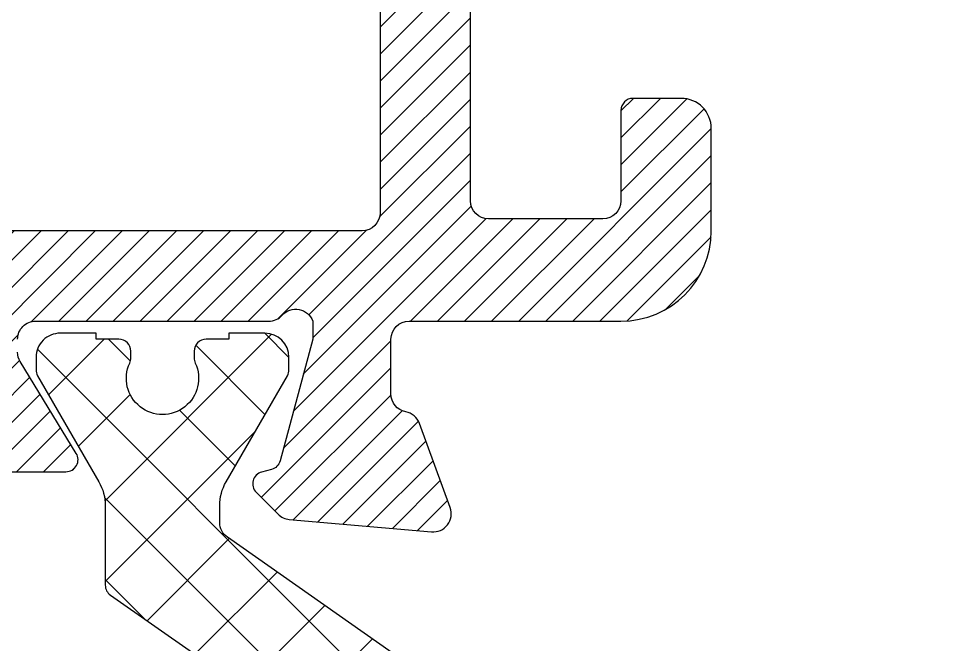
# Model space of a CAD drawing. Header units: millimetres. Extents: x -74274 to -74040, y 4013 to 4218.
# Drawn here: x -74203.13 to -74187.88, y 4058.33 to 4068.73 of the extents above; entities that cross this region are included whole.
import ezdxf

# ---------------------------------------------------------------- set-up
doc = ezdxf.new("R2010")
doc.units = ezdxf.units.MM
for name, color, linetype in [('ART_BARIYER', 143, 'Continuous'), ('ART_CAM', 150, 'Continuous'), ('ART_PROFIL', 42, 'Continuous'), ('ART_TARAMA', 251, 'Continuous')]:
    doc.layers.add(name, color=color, linetype=linetype)
doc.layers.add('KOMPOZIT', color=117, linetype='Continuous', true_color=0x567b60)
pattern_1 = [(44.99999999999999, (-1993.67552192384, -802.0661255460986), (-0.6735192090801863, 0.6735192090801867), []), (134.9999999999999, (-1993.67552192384, -802.0661255460986), (-0.6735192090801867, -0.6735192090801863), [])]

# ---------------------------------------------------------------- blocks, each defined once
blk = doc.blocks.new('kanatlı sag dikme')
at = {"layer": 'ART_CAM'}
h = blk.add_hatch(dxfattribs=at)
h.set_pattern_fill('ANGLE', color=250)
h.set_pattern_definition([(0, (-1237.286580702086, -3815.802264887575), (0, 6.985), [5.08, -1.905]), (90, (-1237.286580702086, -3815.802264887575), (-6.985, 4e-16), [5.08, -1.905])])
edge = h.paths.add_edge_path(flags=16)
edge.add_line((-23.12868811111548, -178.3999473945991), (-25.64138610349619, -178.3999473945991))
edge.add_arc((-25.64138610349609, -178.0999473947853), 0.2999999998138207, 180.0000000000163, 269.999999999981, ccw=False)
edge.add_line((-25.94138610330992, -178.0999473947854), (-25.94138610330992, -161.799947394506))
edge.add_line((-25.94138610330992, -161.799947394506), (-11.74138610312366, -161.799947394506))
edge.add_line((-11.74138610312366, -161.799947394506), (-11.74138610312366, -171.8999473945991))
edge.add_line((-11.74138610312366, -171.8999473945991), (-18.74642861043685, -171.8999473945991))
edge.add_arc((-18.74642861061833, -176.699947394013), 4.799999999413898, 89.99999999783371, 104.999999997828)
edge.add_line((-19.98876002678298, -172.0635034283445), (-21.06607942949631, -172.3521702922703))
edge.add_arc((-20.34138610334735, -175.0567626060708), 2.80000000014883, 104.9999999962584, 179.9999999962551)
edge.add_line((-23.14138610349619, -175.0567626058878), (-23.14138610349619, -175.8999473945991))
edge.add_line((-23.14138610349619, -175.8999473945991), (-23.14138610349619, -176.7431321833105))
edge.add_arc((-20.34138610343683, -176.7431321825519), 2.800000000059359, 180.0000000155241, 205.9560976986099)
edge.add_arc((-23.12868811100466, -178.0999473945243), 0.3000000000747769, -90.0000000211644, 25.95609766192331, ccw=False)
edge = h.paths.add_edge_path(flags=16)
edge.add_arc((-41.34138610321679, -131.7553273760536), 0.3000000002793968, 180, 270, ccw=False)
edge.add_line((-41.64138610349619, -131.7553273760536), (-41.64138610349619, -109.2553273765193))
edge.add_arc((-41.34138610321667, -109.2553273765194), 0.3000000002795105, 90.00000000002171, 179.9999999999783, ccw=False)
edge.add_line((-41.34138610321679, -108.9553273762399), (-40.94138610330992, -108.9553273762399))
edge.add_arc((-40.94138610330992, -108.6553273764261), 0.2999999998137355, 270, 360)
edge.add_line((-40.64138610349618, -108.6553273764261), (-40.64138610349618, -106.555327376333))
edge.add_arc((-40.34138610344961, -106.5553273765658), 0.3000000000465661, 89.99999995553259, 179.9999999555327, ccw=False)
edge.add_line((-40.34138610321678, -106.2553273765193), (-35.44138610330993, -106.2553273765193))
edge.add_arc((-35.44138610331005, -106.5553273763331), 0.2999999998138492, 2.1714186004828662e-11, 89.9999999999784, ccw=False)
edge.add_line((-35.14138610349619, -106.555327376333), (-35.14138610349619, -107.4553273762399))
edge.add_arc((-34.84138610321668, -107.4553273762397), 0.3000000002795105, 180.0000000000217, 269.9999999999783)
edge.add_line((-34.84138610321679, -107.7553273765193), (-34.44138610330993, -107.7553273765193))
edge.add_arc((-34.44138610354276, -107.4553273764727), 0.3000000000465661, 270.0000000444674, 360.0000000444674)
edge.add_line((-34.14138610349619, -107.4553273762399), (-34.14138610349619, -106.2553273765193))
edge.add_line((-34.14138610349619, -106.2553273765193), (-27.44138610330992, -106.2553273765193))
edge.add_line((-27.44138610330992, -106.2553273765193), (-27.44138610330992, -167.7999473949717))
edge.add_line((-27.44138610330992, -167.7999473949717), (-34.14138610349619, -167.7999473949717))
edge.add_line((-34.14138610349619, -167.7999473949717), (-34.14138610349619, -132.3553273761467))
edge.add_arc((-34.44138610331004, -132.3553273761469), 0.2999999998138492, 2.17126e-11, 89.99999999997831)
edge.add_line((-34.44138610330993, -132.055327376333), (-41.34138610321679, -132.055327376333))
edge = h.paths.add_edge_path()
edge.add_line((-17.24138610312366, -179.8999473945992), (-11.74138610312366, -179.8999473945992))
edge.add_arc((-11.74138610312366, -180.3999473945991), 0.5, 0, 90, ccw=False)
edge.add_line((-11.24138610312366, -180.3999473945991), (-11.24138610312366, -182.4059462444679))
edge.add_line((-11.24138610312366, -182.4059462444679), (-13.24138610312366, -182.4059462444679))
edge.add_line((-13.24138610312366, -182.4059462444679), (-13.24138610312366, -188.4999473946923))
edge.add_arc((-12.94138610307708, -188.4999473949251), 0.3000000000465732, 179.9999999555326, 269.9999999555313)
edge.add_line((-12.94138610330992, -188.7999473949717), (-11.94138610330992, -188.7999473949717))
edge.add_arc((-11.94138610330993, -188.4999473946923), 0.3000000002793968, 270.0000000000021, 360)
edge.add_line((-11.64138610303052, -188.4999473946923), (-11.64138610303052, -184.2059462442817))
edge.add_arc((-11.34138610321679, -184.2059462442817), 0.2999999998137355, 90, 180, ccw=False)
edge.add_line((-11.34138610321679, -183.9059462444678), (-10.24138610312366, -183.9059462444678))
edge.add_arc((-10.24138610312366, -183.4059462444679), 0.5, 270, 360)
edge.add_line((-9.74138610312366, -183.4059462444679), (-9.74138610312366, -178.6999473948785))
edge.add_arc((-10.04138610340306, -178.6999473948785), 0.3000000002794039, 0, 89.99999999999864)
edge.add_line((-10.04138610340305, -178.3999473945991), (-18.74642861043685, -178.3999473945991))
edge.add_arc((-18.74642861026495, -175.0999473938381), 3.300000000761031, 254.999999997023, 269.9999999970154, ccw=False)
edge.add_line((-19.60053145946585, -178.2875026212828), (-20.67785086171352, -177.9988357578227))
edge.add_arc((-20.34138610306908, -176.7431321832077), 1.300000000427119, 180.0000000045321, 255.00000000453468, ccw=False)
edge.add_line((-21.64138610349619, -176.7431321833105), (-21.64138610349619, -175.8999473945991))
edge.add_line((-21.64138610349619, -175.8999473945991), (-21.64138610349619, -175.0567626058878))
edge.add_arc((-20.34138610337251, -175.0567626062234), 1.300000000123676, 104.99999998520369, 179.9999999852062, ccw=False)
edge.add_line((-20.67785086171352, -173.8010590318413), (-19.60053145946585, -173.5123921679155))
edge.add_arc((-18.74642861026495, -176.6999473953602), 3.300000000761031, 90.00000000298462, 105.000000002977, ccw=False)
edge.add_line((-18.74642861043685, -173.399947394599), (-10.54138610340305, -173.399947394599))
edge.add_arc((-10.5413861031702, -173.0999473945526), 0.3000000000465377, 269.9999999555279, 359.9999999555381)
edge.add_line((-10.24138610312366, -173.0999473947854), (-10.24138610312366, -160.2999473949717))
edge.add_arc((-10.54138610340311, -160.2999473949717), 0.3000000002794536, 1.08563e-11, 89.99999999998914)
edge.add_line((-10.54138610340305, -159.9999473946923), (-25.94138610330992, -159.9999473946923))
edge.add_line((-25.94138610330992, -159.9999473946923), (-25.94138610330992, -104.9553273762399))
edge.add_arc((-26.2413861031236, -104.9553273762398), 0.2999999998136786, 359.9999999999891, 450.0000000000109)
edge.add_line((-26.24138610312366, -104.6553273764261), (-61.14138610349619, -104.6553273764261))
edge.add_arc((-61.14138610349619, -107.6553273764261), 3, 90, 180)
edge.add_line((-64.14138610349619, -107.6553273764261), (-64.14138610349619, -110.1553273764261))
edge.add_arc((-63.84138610343507, -110.1553273761787), 0.300000000061118, 180.0000000472465, 270.0000000416882)
edge.add_line((-63.84138610321679, -110.4553273762399), (-62.64138610349618, -110.4553273762399))
edge.add_arc((-62.64138610349618, -109.4553273762399), 1, 270, 360)
edge.add_arc((-61.94138610330947, -109.4553273762394), 0.2999999998132807, 359.9999999999131, 450.0000000000867)
edge.add_line((-61.94138610330991, -109.1553273764261), (-62.64138610349618, -109.1553273764261))
edge.add_line((-62.64138610349618, -109.1553273764261), (-62.64138610349618, -107.9553273762399))
edge.add_arc((-61.14138610349619, -107.9553273762399), 1.5, 90, 180, ccw=False)
edge.add_line((-61.14138610349619, -106.4553273762399), (-57.94138610330993, -106.4553273762399))
edge.add_line((-57.94138610330993, -106.4553273762399), (-57.94138610330993, -109.1553273764261))
edge.add_line((-57.94138610330993, -109.1553273764261), (-58.64138610349619, -109.1553273764261))
edge.add_arc((-58.64138610348185, -109.4553273762542), 0.29999999982806, 90.00000000273577, 179.9999999972642)
edge.add_arc((-57.94138610331014, -109.4553273762401), 0.9999999999997726, 179.999999999987, 270.000000000013)
edge.add_line((-57.94138610330993, -110.4553273762399), (-56.74138610312365, -110.4553273762399))
edge.add_arc((-56.74138610312372, -110.1553273764261), 0.2999999998137923, 270.0000000000108, 359.9999999999891)
edge.add_line((-56.44138610330991, -110.1553273764261), (-56.44138610330991, -108.4553273762399))
edge.add_line((-56.44138610330991, -108.4553273762399), (-55.74138610312365, -108.4553273762399))
edge.add_arc((-55.7413861031237, -108.1553273764261), 0.2999999998137923, 270.0000000000108, 359.9999999999891)
edge.add_line((-55.44138610330993, -108.1553273764261), (-55.44138610330993, -107.7553273765193))
edge.add_arc((-55.74138610335654, -107.7553273762865), 0.300000000046623, 359.9999999555435, 449.9999999555218)
edge.add_line((-55.74138610312365, -107.4553273762399), (-56.44138610330991, -107.4553273762399))
edge.add_line((-56.44138610330991, -107.4553273762399), (-56.44138610330991, -106.2553273765193))
edge.add_line((-56.44138610330991, -106.2553273765193), (-42.14138610349619, -106.2553273765193))
edge.add_line((-42.14138610349619, -106.2553273765193), (-42.14138610349619, -107.4553273762399))
edge.add_line((-42.14138610349619, -107.4553273762399), (-42.84138610321678, -107.4553273762399))
edge.add_arc((-42.84138610321672, -107.7553273765193), 0.3000000002794536, 90.00000000001087, 179.9999999999891)
edge.add_line((-43.14138610349618, -107.7553273765193), (-43.14138610349618, -127.7553273765193))
edge.add_line((-43.14138610349618, -127.7553273765193), (-42.84138610321678, -128.055327376333))
edge.add_line((-42.84138610321678, -128.055327376333), (-43.14138610349618, -128.3553273761467))
edge.add_line((-43.14138610349618, -128.3553273761467), (-43.14138610349618, -138.9553273762399))
edge.add_arc((-42.64138610349617, -138.9553273762399), 0.5, 180, 270)
edge.add_line((-42.64138610349617, -139.4553273762399), (-42.29138610340306, -139.4553273762399))
edge.add_arc((-42.29138610340306, -138.4553273762399), 1, 270, 360)
edge.add_line((-41.29138610340304, -138.4553273762399), (-41.29138610340304, -137.9553273762399))
edge.add_line((-41.29138610340304, -137.9553273762399), (-42.14138610349619, -137.9553273762399))
edge.add_line((-42.14138610349619, -137.9553273762399), (-42.14138610349619, -133.8553273761467))
edge.add_arc((-41.84138610344985, -133.8553273763793), 0.3000000000463387, 89.99999995548922, 179.9999999555761, ccw=False)
edge.add_line((-41.84138610321679, -133.555327376333), (-35.94138610330992, -133.555327376333))
edge.add_arc((-35.94138610330976, -133.8553273761466), 0.2999999998135649, -3.26281224261038e-11, 90.00000000003263, ccw=False)
edge.add_line((-35.64138610349619, -133.8553273761467), (-35.64138610349619, -137.9553273762399))
edge.add_line((-35.64138610349619, -137.9553273762399), (-38.29138610340307, -137.9553273762399))
edge.add_line((-38.29138610340307, -137.9553273762399), (-38.29138610340307, -138.4553273762399))
edge.add_arc((-37.29138610340283, -138.4553273762396), 1.000000000000227, 180.000000000013, 269.999999999987)
edge.add_line((-37.29138610340307, -139.4553273762399), (-36.24138610312365, -139.4553273762399))
edge.add_arc((-36.24138610335632, -139.7553273762863), 0.3000000000463956, -4.4499927298602415e-08, 89.99999995556522, ccw=False)
edge.add_line((-35.94138610330992, -139.7553273765193), (-35.94138610330992, -173.5999473947854))
edge.add_arc((-35.44138610330987, -173.5999473947853), 0.500000000000057, 180.0000000000065, 269.9999999999935)
edge.add_line((-35.44138610330993, -174.0999473947854), (-33.94138610330993, -174.0999473947854))
edge.add_arc((-33.94138610331014, -173.0999473947852), 1.000000000000227, 270.000000000013, 359.999999999987)
edge.add_line((-32.94138610330993, -173.0999473947854), (-32.94138610330993, -172.5999473947854))
edge.add_line((-32.94138610330993, -172.5999473947854), (-34.44138610330993, -172.5999473947854))
edge.add_line((-34.44138610330993, -172.5999473947854), (-34.44138610330993, -170.0999473947854))
edge.add_arc((-33.94138610330993, -170.0999473947854), 0.5, 90, 180, ccw=False)
edge.add_line((-33.94138610330993, -169.5999473947854), (-27.94138610330993, -169.5999473947854))
edge.add_arc((-27.94138610330993, -170.0999473947854), 0.5, 0, 90, ccw=False)
edge.add_line((-27.44138610330992, -170.0999473947854), (-27.44138610330992, -172.5999473947854))
edge.add_line((-27.44138610330992, -172.5999473947854), (-29.94138610330992, -172.5999473947854))
edge.add_line((-29.94138610330992, -172.5999473947854), (-29.94138610330992, -173.0999473947854))
edge.add_arc((-28.94138610330969, -173.0999473947852), 1.000000000000227, 180.000000000013, 269.999999999987)
edge.add_line((-28.94138610330993, -174.0999473947854), (-28.24138610312366, -174.0999473947854))
edge.add_arc((-28.24138610312366, -174.5999473947854), 0.5, 0, 90, ccw=False)
edge.add_line((-27.74138610312366, -174.5999473947854), (-27.74138610312366, -179.5999473947854))
edge.add_arc((-27.44138610330992, -179.5999473947854), 0.2999999998137355, 180, 270)
edge.add_line((-27.44138610330992, -179.8999473945992), (-19.54138610340305, -179.8999473945992))
edge.add_arc((-19.54138610340305, -180.1999473948785), 0.3000000002793968, 0, 90, ccw=False)
edge.add_line((-19.24138610312366, -180.1999473948785), (-19.24138610312366, -182.9059462444679))
edge.add_arc((-18.24138610312366, -182.9059462444679), 1, 180, 270)
edge.add_line((-18.24138610312366, -183.9059462444678), (-17.24138610312366, -183.9059462444678))
edge.add_arc((-17.24138610312389, -182.9059462444677), 1.000000000000227, 270.000000000013, 359.999999999987)
edge.add_line((-16.24138610312366, -182.9059462444679), (-16.24138610312366, -182.4059462444679))
edge.add_line((-16.24138610312366, -182.4059462444679), (-17.24138610312366, -182.4059462444679))
edge.add_arc((-17.24138610312366, -181.9059462444679), 0.5, 180, 270, ccw=False)
edge.add_line((-17.74138610312366, -181.9059462444679), (-17.74138610312366, -180.3999473945991))
edge.add_arc((-17.24138610312366, -180.3999473945991), 0.5, 90, 180, ccw=False)
edge.add_line((-17.24138610312366, -179.8999473945992), (-12.24138610312366, -179.8999473945992))
at = {"layer": 'ART_TARAMA'}
h = blk.add_hatch(dxfattribs=at)
h.set_pattern_fill('ANSI31', color=256, scale=0.1, style=0)
h.set_pattern_definition([(45, (-1237.286580702086, -3815.802264887575), (-0.2245064030267288, 0.2245064030267288), [])])
h.paths.add_polyline_path([(-35.94138610330992, -139.7553273762864, 0.4142135623730951), (-36.24138610335649, -139.4553273762399), (-37.29138610340307, -139.4553273762399, -0.4142135623730951), (-38.29138610340307, -138.4553273762399), (-38.29138610340307, -137.9553273762399), (-35.64138610349619, -137.9553273762399), (-35.64138610349619, -133.8553273761467, 0.4142135623730949), (-35.94138610330992, -133.555327376333), (-41.84138610344962, -133.555327376333, 0.4142135623730951), (-42.14138610349619, -133.8553273763796), (-42.14138610349619, -137.9553273762399), (-41.29138610340304, -137.9553273762399), (-41.29138610340304, -138.4553273762399, -0.4142135623730951), (-42.29138610340306, -139.4553273762399), (-42.64138610349617, -139.4553273762399, -0.4142135623730951), (-43.14138610349618, -138.9553273762399), (-43.14138610349618, -128.3553273761467), (-42.84138610321678, -128.055327376333), (-43.14138610349618, -127.7553273765193), (-43.14138610349618, -107.7553273765193, -0.4142135623730952), (-42.84138610321678, -107.4553273762399), (-42.14138610349619, -107.4553273762399), (-42.14138610349619, -106.2553273765193), (-56.44138610330991, -106.2553273765193), (-56.44138610330991, -107.4553273762399), (-55.7413861033565, -107.4553273762399, -0.4142135623730951), (-55.44138610330993, -107.7553273762864), (-55.44138610330993, -108.1553273764261, -0.4142135623730951), (-55.74138610312365, -108.4553273762399), (-56.44138610330991, -108.4553273762399), (-56.44138610330991, -110.1553273764261, -0.4142135623730951), (-56.74138610312365, -110.4553273762399), (-57.94138610330993, -110.4553273762399, -0.4142135623671973), (-58.94138610330991, -109.4553273762603, -0.4142135623789917), (-58.64138610348163, -109.1553273764261), (-57.94138610330993, -109.1553273764261), (-57.94138610330993, -106.4553273762399), (-61.14138610349619, -106.4553273762399, 0.4142135623730966), (-62.64138610349618, -107.9553273762399), (-62.64138610349618, -109.1553273764261), (-61.94138610330991, -109.1553273764261, -0.4142135623729078), (-61.64138610349619, -109.4553273762394, -0.4142135623732845), (-62.64138610349618, -110.4553273762399), (-63.84138610343507, -110.4553273762399, -0.4142135623730951), (-64.14138610349619, -110.1553273761787), (-64.14138610349619, -107.6553273764261, -0.4142135623730951), (-61.14138610349619, -104.6553273764261), (-26.24138610312366, -104.6553273764261, -0.4142135623730952), (-25.94138610330992, -104.9553273762399), (-25.94138610330992, -159.9999473946923), (-25.41380005500105, -159.9999473946923, 0.4091691634031436), (-24.92200832688832, -160.5000121006565, 0.0956604446525135), (-23.60399380848685, -159.9999473946923), (-21.56266118238272, -159.9999473946923), (-20.7313313257182, -160.4799159113281, 0.8390996312606513), (-20.54142465926998, -160.2535939593176), (-20.75425939813431, -159.9999473946923), (-19.36266118247295, -159.9999473946923), (-18.53133132551738, -160.4799159113395, 0.8390996311976096), (-18.34142465908371, -160.2535939593181), (-18.55425939794804, -159.9999473946923), (-17.16266118260682, -159.9999473946923), (-16.33133132581133, -160.4799159113336, 0.8390996312313044), (-16.14142465936311, -160.2535939593181), (-16.35425939822743, -159.9999473946923), (-14.96266118256608, -159.9999473946923), (-14.13133132561052, -160.4799159113395, 0.8390996311280037), (-13.94142465914774, -160.2535939593372), (-14.15425939796842, -159.9999473946923), (-10.54138610340305, -159.9999473946923, -0.4142135623730949), (-10.24138610312366, -160.2999473949717), (-10.24138610312366, -173.0999473945526, -0.4142135623730951), (-10.54138610317022, -173.399947394599), (-18.74642861026223, -173.399947394599, 0.0655434628376594), (-19.60053145958227, -173.5123921679474), (-20.67785086215008, -173.8010590319581, 0.3394542588384779), (-21.64138610349619, -175.0567626062234), (-21.64138610349619, -175.8999473945991), (-21.64138610349619, -176.7431321832077, 0.3394542589509175), (-20.67785086142249, -177.9988357579018), (-19.6005314583017, -178.2875026215952, 0.0655434627364043), (-18.74642861026223, -178.3999473945991), (-10.04138610340305, -178.3999473945991, -0.4142135623730935), (-9.74138610312366, -178.6999473948785), (-9.74138610312366, -183.4059462444679, -0.4142135623730951), (-10.24138610312366, -183.9059462444678), (-11.34138610321679, -183.9059462444678, 0.4142135623730951), (-11.64138610303052, -184.2059462442817), (-11.64138610303052, -188.4999473946923, -0.4142135623730951), (-11.94138610330992, -188.7999473949717), (-12.94138610307709, -188.7999473949717, -0.4142135623730935), (-13.24138610312366, -188.4999473949251), (-13.24138610312366, -182.4059462444679), (-11.24138610312366, -182.4059462444679), (-11.24138610312366, -180.3999473945991, 0.4142135623730951), (-11.74138610312366, -179.8999473945992), (-17.24138610312366, -179.8999473945992, 0.4142135623730951), (-17.74138610312366, -180.3999473945991), (-17.74138610312366, -181.9059462444679, 0.4142135623730951), (-17.24138610312366, -182.4059462444679), (-16.24138610312366, -182.4059462444679), (-16.24138610312366, -182.9059462444679, -0.4142135623730951), (-17.24138610312366, -183.9059462444678), (-18.24138610312366, -183.9059462444678, -0.4142135623730951), (-19.24138610312366, -182.9059462444679), (-19.24138610312366, -180.1999473948785, 0.414213562373094), (-19.54138610340305, -179.8999473945992), (-27.44138610330992, -179.8999473945992, -0.4142135623730951), (-27.74138610312366, -179.5999473947854), (-27.74138610312366, -174.5999473947854, 0.4142135623730951), (-28.24138610312366, -174.0999473947854), (-28.94138610330993, -174.0999473947854, -0.4142135623730951), (-29.94138610330992, -173.0999473947854), (-29.94138610330992, -172.5999473947854), (-27.44138610330992, -172.5999473947854), (-27.44138610330992, -170.0999473947854, 0.4142135623730951), (-27.94138610330993, -169.5999473947854), (-33.94138610330993, -169.5999473947854, 0.4142135623730951), (-34.44138610330993, -170.0999473947854), (-34.44138610330993, -172.5999473947854), (-32.94138610330993, -172.5999473947854), (-32.94138610330993, -173.0999473947854, -0.4142135623730951), (-33.94138610330993, -174.0999473947854), (-35.44138610330993, -174.0999473947854, -0.4142135623730951), (-35.94138610330992, -173.5999473947854)])
h.paths.add_polyline_path([(-29.15366182393336, -132.0025937812547), (-29.15366182393336, -141.4462158822098), (-32.06392785394565, -141.4462158822098), (-32.06392785394565, -132.0025937812547)], flags=8)
h.paths.add_polyline_path([(-13.53911625230103, -168.490092159278), (-22.98273835325381, -168.490092159278), (-22.98273835325381, -165.5798261292643), (-13.53911625230103, -165.5798261292643)], flags=8)
edge = h.paths.add_edge_path(flags=0)
edge.add_line((-34.14138610349619, -167.7999473949717), (-34.14138610349619, -132.3553273761467))
edge.add_arc((-34.44138610330993, -132.3553273761467), 0.2999999998140765, 360, 449.9999999999565)
edge.add_line((-34.44138610330993, -132.0553273763325), (-41.34138610321679, -132.055327376333))
edge.add_arc((-41.34138610321679, -131.7553273760541), 0.300000000278942, 179.9999999999132, 270.00000000006514, ccw=False)
edge.add_line((-41.64138610349619, -131.7553273760536), (-41.64138610349619, -109.2553273765193))
edge.add_arc((-41.34138610321679, -109.2553273765193), 0.3000000002798515, 450.00000000006514, 540, ccw=False)
edge.add_line((-41.34138610321679, -108.9553273762394), (-40.94138610330992, -108.9553273762399))
edge.add_arc((-40.94138610330992, -108.6553273764266), 0.2999999998132807, 269.9999999999349, 360.0000000000869)
edge.add_line((-40.64138610349618, -108.6553273764261), (-40.64138610349618, -106.5553273765658))
edge.add_arc((-40.34138610344961, -106.5553273765658), 0.3000000000463387, 449.9999999999566, 540, ccw=False)
edge.add_line((-40.34138610344961, -106.2553273765193), (-35.44138610330993, -106.2553273765193))
edge.add_arc((-35.44138610330993, -106.5553273763325), 0.2999999998132807, 359.99999999991314, 450.00000000006514, ccw=False)
edge.add_line((-35.14138610349619, -106.555327376333), (-35.14138610349619, -107.4553273762399))
edge.add_arc((-34.84138610321679, -107.4553273762399), 0.3000000002798515, 540, 629.9999999999347)
edge.add_line((-34.84138610321679, -107.7553273765197), (-34.44138610354276, -107.7553273765193))
edge.add_arc((-34.44138610354276, -107.4553273764727), 0.3000000000465661, 269.9999999999131, 360)
edge.add_line((-34.14138610349619, -107.4553273764727), (-34.14138610349619, -106.2553273765188))
edge.add_line((-34.14138610349619, -106.2553273765188), (-27.44138610330992, -106.2553273765193))
edge.add_line((-27.44138610330992, -106.2553273765193), (-27.44138610330992, -167.7999473949721))
edge.add_line((-27.44138610330992, -167.7999473949721), (-34.14138610349619, -167.7999473949717))
edge = h.paths.add_edge_path(flags=0)
edge.add_line((-23.14138610349619, -175.0567626060706), (-23.14138610349619, -175.8999473945991))
edge.add_line((-23.14138610349619, -175.8999473945991), (-23.14138610349619, -176.743132182552))
edge.add_arc((-20.34138610343507, -176.7431321825511), 2.800000000061345, 540, 565.9560976950388)
edge.add_arc((-23.12868811099907, -178.0999473945239), 0.3000000000747557, 270.0000000000434, 385.95609769496645, ccw=False)
edge.add_line((-23.12868811099907, -178.3999473945987), (-25.64138610349619, -178.3999473945991))
edge.add_arc((-25.64138610349619, -178.0999473947859), 0.2999999998132807, 179.9999999999132, 270.00000000006514, ccw=False)
edge.add_line((-25.94138610330992, -178.0999473947854), (-25.94138610330992, -161.7999473945065))
edge.add_line((-25.94138610330992, -161.7999473945065), (-11.74138610312366, -161.7999473945056))
edge.add_line((-11.74138610312366, -161.7999473945056), (-11.74138610312366, -171.8999473945991))
edge.add_line((-11.74138610312366, -171.8999473945991), (-18.74642861061147, -171.8999473945991))
edge.add_arc((-18.74642861061147, -176.6999473940131), 4.799999999414011, 450.0000000000135, 464.9999999989393)
edge.add_line((-19.98876002687029, -172.0635034283686), (-21.06607942961273, -172.3521702923035))
edge.add_arc((-20.34138610334776, -175.0567626060706), 2.800000000148951, 464.999999998908, 540)
h = blk.add_hatch(dxfattribs=at)
h.set_pattern_fill('ANSI31', color=256, scale=0.1, style=0)
h.set_pattern_definition([(45, (-1042.42260712161, -3562.648381740667), (-0.2245064030267288, 0.2245064030267288), [])])
edge = h.paths.add_edge_path(flags=16)
edge.add_arc((-52.42419771003515, -152.2999473947356), 0.3000000000498417, 269.9999999561582, 359.9999999549084, ccw=False)
edge.add_line((-52.42419771026471, -152.5999473947854), (-66.22419771007844, -152.5999473947854))
edge.add_arc((-66.22419771007517, -152.2999473949684), 0.299999999817004, 180.0000000006244, 269.99999999937575, ccw=False)
edge.add_line((-66.52419770989218, -152.2999473949717), (-66.52419770989218, -149.8999473950648))
edge.add_arc((-66.22419770983906, -149.8999473948385), 0.3000000000531173, 90.0000000457186, 180.0000000432189, ccw=False)
edge.add_line((-66.22419771007844, -149.5999473947854), (-65.9241977102647, -149.5999473947854))
edge.add_arc((-65.92419771003188, -149.2999473947388), 0.3000000000465661, 269.9999999555326, 359.9999999555326)
edge.add_line((-65.62419770998531, -149.2999473949717), (-65.62419770998531, -145.6999473948785))
edge.add_arc((-65.32419771017484, -145.6999473948753), 0.299999999810467, 89.9999999993758, 180.0000000006244, ccw=False)
edge.add_line((-65.32419771017156, -145.3999473950648), (-52.42419771026471, -145.3999473950648))
edge.add_arc((-52.42419771003842, -145.6999473951179), 0.3000000000531031, 4.571592171487282e-08, 90.00000004321618, ccw=False)
edge.add_line((-52.12419770998531, -145.6999473948785), (-52.12419770998531, -152.2999473949717))
edge = h.paths.add_edge_path(flags=16)
edge.add_arc((-84.1741977102647, -118.1499473950648), 0.25, 90, 180, ccw=False)
edge.add_line((-84.1741977102647, -117.8999473950648), (-83.72419771007844, -117.8999473950648))
edge.add_arc((-83.72419771031127, -117.5999473950182), 0.3000000000465661, 270.0000000444674, 360.0000000444674)
edge.add_line((-83.4241977102647, -117.5999473947854), (-83.4241977102647, -117.3999473950648))
edge.add_arc((-83.92419771028528, -117.3999473948995), 0.5000000000205774, 359.9999999810532, 439.5631485377034)
edge.add_arc((-83.78833391991574, -116.662356023818), 0.2500000001309786, 148.7559824638562, 259.5631485853834, ccw=False)
edge.add_arc((-80.92419771048779, -118.3999473950156), 3.600000000043872, 89.99999999644928, 148.7559824272249, ccw=False)
edge.add_line((-80.9241977102647, -114.7999473949717), (-67.62419770998531, -114.7999473949717))
edge.add_arc((-67.62419770998531, -115.2999473949717), 0.5, 0, 90, ccw=False)
edge.add_line((-67.12419770998531, -115.2999473949717), (-67.12419770998531, -116.8999473950648))
edge.add_line((-67.12419770998531, -116.8999473950648), (-67.62419770998531, -116.8999473950648))
edge.add_arc((-67.62419770998531, -117.3999473950648), 0.5, 90, 180)
edge.add_line((-68.12419770998531, -117.3999473950648), (-68.12419770998531, -117.5999473947854))
edge.add_arc((-67.82419770993874, -117.5999473950182), 0.3000000000465661, 179.9999999555326, 269.9999999555326)
edge.add_line((-67.82419771017156, -117.8999473950648), (-67.37419770998531, -117.8999473950648))
edge.add_arc((-67.37419770998531, -118.1499473950648), 0.25, 0, 90, ccw=False)
edge.add_line((-67.12419770998531, -118.1499473950648), (-67.12419770998531, -147.9499473948785))
edge.add_arc((-67.37419770998531, -147.9499473948785), 0.25, -90, 0, ccw=False)
edge.add_line((-67.37419770998531, -148.1999473948785), (-84.1741977102647, -148.1999473948785))
edge.add_arc((-84.1741977102647, -147.9499473948785), 0.25, 180, 270, ccw=False)
edge.add_line((-84.4241977102647, -147.9499473948785), (-84.4241977102647, -118.1499473950648))
edge = h.paths.add_edge_path()
edge.add_arc((-62.32419771017048, -117.0499473949706), 0.2999999998148297, 180.000000000209, 269.999999999791)
edge.add_line((-62.32419771017156, -117.3499473947854), (-61.82419771017158, -117.3499473947854))
edge.add_line((-61.82419771017158, -117.3499473947854), (-61.62419770998531, -117.3499473947854))
edge.add_arc((-61.62419770998531, -116.3499473947854), 1, 270, 360)
edge.add_line((-60.62419770998531, -116.3499473947854), (-60.62419770998531, -114.8999473950648))
edge.add_line((-60.62419770998531, -114.8999473950648), (-57.42419771026471, -114.8999473950648))
edge.add_arc((-57.42419771026471, -114.5999473947854), 0.3000000002793968, 270, 360)
edge.add_line((-57.12419770998531, -114.5999473947854), (-57.12419770998531, -114.3999473950648))
edge.add_arc((-58.12419770998531, -114.3999473950648), 1, 0, 90)
edge.add_line((-58.12419770998531, -113.3999473950648), (-80.9241977102647, -113.3999473950648))
edge.add_arc((-80.9241977102647, -118.3999473950648), 5, 90, 180)
edge.add_line((-85.9241977102647, -118.3999473950648), (-85.9241977102647, -153.4999473951579))
edge.add_arc((-85.62419771021813, -153.4999473949251), 0.3000000000465661, 180.0000000444673, 270.0000000444674)
edge.add_line((-85.62419770998531, -153.7999473949717), (-83.93130449127057, -153.7999473949717))
edge.add_arc((-83.93130449126514, -153.2999473949713), 0.5000000000003695, 269.9999999993779, 314.9999999995302)
edge.add_line((-83.57775110067448, -153.6535007855676), (-83.0070404225553, -153.0827901074485))
edge.add_arc((-83.20704042268349, -152.8827901073912), 0.2828427126057873, 315.0000000101513, 450.0000000117652)
edge.add_line((-83.20704042274156, -152.5999473947854), (-84.52419771035783, -152.5999473947854))
edge.add_line((-84.52419771035783, -152.5999473947854), (-84.52419771035783, -150.0999473947854))
edge.add_arc((-84.02419771035785, -150.0999473947854), 0.5, 90, 180, ccw=False)
edge.add_line((-84.02419771035785, -149.5999473947854), (-77.82419771017156, -149.5999473947854))
edge.add_arc((-77.82419771017156, -150.0999473947854), 0.5, 0, 90, ccw=False)
edge.add_line((-77.32419771017156, -150.0999473947854), (-77.32419771017156, -152.5999473947854))
edge.add_line((-77.32419771017156, -152.5999473947854), (-78.64135499778786, -152.5999473947854))
edge.add_arc((-78.64135499760911, -152.8827901072964), 0.2828427125110124, 90.00000003620842, 225.0000000362044)
edge.add_line((-78.84135499750845, -153.0827901074485), (-78.27064431938925, -153.6535007855676))
edge.add_arc((-77.91709092879861, -153.2999473949713), 0.5000000000003659, 225.0000000004698, 270.000000000622)
edge.add_line((-77.91709092879319, -153.7999473949717), (-75.41701803324395, -153.7999473949717))
edge.add_arc((-75.41701803320271, -152.7999473947371), 1.000000000234592, 269.9999999976379, 351.7867892943235)
edge.add_arc((-74.72419771003453, -152.8999473948628), 0.3000000000774377, 351.7867893050689, 450.0000000083865)
edge.add_line((-74.72419771007844, -152.5999473947854), (-75.9241977102647, -152.5999473947854))
edge.add_line((-75.9241977102647, -152.5999473947854), (-75.9241977102647, -150.1999473948785))
edge.add_arc((-75.4241977102647, -150.1999473948785), 0.5, 90, 180, ccw=False)
edge.add_line((-75.4241977102647, -149.6999473948785), (-73.62419770998531, -149.6999473948785))
edge.add_arc((-73.32419770993872, -149.6999473948785), 0.3000000000465661, 180, 360)
edge.add_line((-73.02419770989216, -149.6999473948785), (-72.22419771007844, -149.6999473948785))
edge.add_arc((-71.92419771003188, -149.6999473948785), 0.3000000000465661, 180, 360)
edge.add_line((-71.62419770998531, -149.6999473948785), (-70.99740279107938, -149.6999473948785))
edge.add_line((-70.99740279107938, -149.6999473948785), (-70.82419771017156, -149.9999473951579))
edge.add_line((-70.82419771017156, -149.9999473951579), (-70.65099262926378, -149.6999473948785))
edge.add_line((-70.65099262926378, -149.6999473948785), (-68.4241977102647, -149.6999473948785))
edge.add_arc((-68.4241977102647, -150.1999473948785), 0.5, 0, 90, ccw=False)
edge.add_line((-67.9241977102647, -150.1999473948785), (-67.9241977102647, -153.4999473951579))
edge.add_arc((-67.62419771021814, -153.4999473949251), 0.3000000000465661, 180.0000000444673, 270.0000000444674)
edge.add_line((-67.62419770998531, -153.7999473949717), (-67.3382466492767, -153.7999473949717))
edge.add_arc((-67.3382466492767, -154.0999473947854), 0.2999999998137355, 0, 90, ccw=False)
edge.add_line((-67.03824664946296, -154.0999473947854), (-67.03824664946296, -155.3100347127588))
edge.add_arc((-67.33824664971517, -155.3100347127265), 0.3000000002522256, 280.5210768182554, 359.9999999938336, ccw=False)
edge.add_arc((-67.2286883216653, -155.899947395197), 0.2999999999016587, 100.5210768402825, 160.0000000158422)
edge.add_line((-67.51059610783705, -155.7973413523109), (-68.02015443579874, -157.1973413522178))
edge.add_arc((-67.73824664951549, -157.2999473952388), 0.300000000052606, 159.9999999989189, 274.9999999990168)
edge.add_line((-67.71209992669174, -157.5988058047192), (-65.35025584572577, -157.3921712222331))
edge.add_arc((-65.37640256841361, -157.0933128130595), 0.2999999997352248, 274.9999999782633, 314.9999999781889)
edge.add_line((-65.16427053432562, -157.305444847309), (-64.80019443822675, -156.9413687512101))
edge.add_arc((-64.94161579427471, -156.7999473949954), 0.1999999998501349, 314.9999999662183, 434.9999999662253)
edge.add_line((-64.88985198517912, -156.6067622299128), (-65.05528212865465, -156.5624353564166))
edge.add_arc((-65.0035183196332, -156.3692501911568), 0.2000000000022068, 195.0000000001025, 254.9999999998926, ccw=False)
edge.add_line((-65.19670348489308, -156.4210140001782), (-65.73824664964923, -154.3999473950648))
edge.add_line((-65.73824664964923, -154.3999473950648), (-65.73824664964923, -154.0999473952511))
edge.add_arc((-65.45540393708765, -154.1999473952396), 0.3000000000781533, 41.81031490334948, 160.5287793731137, ccw=False)
edge.add_arc((-65.00819034139388, -153.7999473950751), 0.3000000001759364, 221.8103148869432, 269.9999999913231)
edge.add_line((-65.00819034143932, -154.0999473952511), (-61.13824664955609, -154.0999473952511))
edge.add_arc((-61.13824664932327, -154.3999473952976), 0.3000000000465661, 4.446741286301403e-08, 90.00000004446741, ccw=False)
edge.add_line((-60.83824664927671, -154.3999473950648), (-60.83824664927671, -154.615621197951))
edge.add_arc((-61.13824664986477, -154.6156211976108), 0.300000000588085, 328.59999993498457, 359.9999999350414, ccw=False)
edge.add_line((-60.88218141035759, -154.77192408776), (-61.81232595365146, -156.2957454686807))
edge.add_arc((-61.64161579413442, -156.399947395147), 0.2000000001040465, 148.5999999852348, 269.999999985289)
edge.add_line((-61.64161579418578, -156.5999473952511), (-60.21603256106027, -156.5999473952511))
edge.add_arc((-60.21603256142263, -155.5999473946451), 1.000000000605949, 270.0000000207618, 303.9214480356262)
edge.add_arc((-59.49056005282909, -156.6786918687301), 0.2999999998148615, 56.0785519851363, 123.9214480148637, ccw=False)
edge.add_arc((-58.76508754423554, -155.5999473946451), 1.000000000605949, 236.0785519643739, 269.9999999792382)
edge.add_line((-58.7650875445979, -156.5999473952511), (-57.3395043114724, -156.5999473952511))
edge.add_arc((-57.33950431152376, -156.399947395147), 0.2000000001040689, 270.000000014711, 391.4000000147652)
edge.add_line((-57.16879415200674, -156.2957454686807), (-58.09893869530061, -154.77192408776))
edge.add_arc((-57.84287345579341, -154.6156211976108), 0.3000000005880821, 180.0000000649587, 211.4000000650154, ccw=False)
edge.add_line((-58.14287345638149, -154.615621197951), (-58.14287345638149, -154.3999473950648))
edge.add_arc((-57.84287345633494, -154.3999473952976), 0.3000000000465661, 89.99999995553259, 179.9999999555327, ccw=False)
edge.add_line((-57.84287345610209, -154.0999473952511), (-53.97292976421885, -154.0999473952511))
edge.add_arc((-53.97292976426428, -153.7999473950751), 0.3000000001759417, 270.0000000086768, 318.1896851130567)
edge.add_arc((-53.52571616880337, -154.1999473951016), 0.2999999998126696, 19.471220616877588, 138.1896850866363, ccw=False)
edge.add_line((-53.24287345647462, -154.0999473952511), (-53.24287345647462, -154.3999473950648))
edge.add_line((-53.24287345647462, -154.3999473950648), (-53.78441662076511, -156.4210140001782))
edge.add_arc((-53.9776017862578, -156.3692501907536), 0.2000000003314825, 284.9999999057759, 344.99999990556717, ccw=False)
edge.add_line((-53.92583797746921, -156.5624353564166), (-54.09126812047907, -156.6067622299128))
edge.add_arc((-54.03950431138348, -156.7999473949954), 0.1999999998501198, 105.0000000337764, 225.0000000337802)
edge.add_line((-54.18092566743144, -156.9413687512101), (-53.81684957179823, -157.305444847309))
edge.add_arc((-53.60471753747741, -157.0933128124198), 0.3000000003521875, 225.000000076756, 265.0000000766828)
edge.add_line((-53.63086425993242, -157.3921712222331), (-51.26902017896647, -157.5988058047192))
edge.add_arc((-51.2428734561427, -157.2999473952388), 0.3000000000526019, 265.0000000009832, 380.0000000010811)
edge.add_line((-50.96096566985942, -157.1973413522178), (-51.47052399782115, -155.7973413523109))
edge.add_arc((-51.75243178422571, -155.8999473956046), 0.3000000002598489, 20.00000004209486, 79.47892321765187)
edge.add_arc((-51.64287345617584, -155.3100347130065), 0.3000000000194078, 179.9999999526829, 259.47892312825763, ccw=False)
edge.add_line((-51.94287345619523, -155.3100347127588), (-51.94287345619523, -154.3999473950648))
edge.add_arc((-51.64287345614866, -154.399947394832), 0.3000000000465661, 90.00000004446741, 180.0000000444674, ccw=False)
edge.add_line((-51.64287345638149, -154.0999473947854), (-48.12419770998531, -154.0999473947854))
edge.add_arc((-48.12419770998531, -152.5999473947854), 1.5, 270, 360)
edge.add_line((-46.62419770998531, -152.5999473947854), (-46.62419770998531, -150.8999473950648))
edge.add_arc((-47.12419770998531, -150.8999473950648), 0.5, 0, 90)
edge.add_line((-47.12419770998531, -150.3999473950648), (-47.92419771026469, -150.3999473950648))
edge.add_arc((-47.92419771026469, -150.5999473947854), 0.1999999997206032, 90, 180)
edge.add_line((-48.12419770998531, -150.5999473947854), (-48.12419770998531, -152.0999473947854))
edge.add_arc((-48.42419771026797, -152.0999473947821), 0.3000000002826724, 270.00000000062556, 359.99999999937575, ccw=False)
edge.add_line((-48.4241977102647, -152.3999473950648), (-50.32419771017156, -152.3999473950648))
edge.add_arc((-50.32419770993546, -152.099947395015), 0.3000000000498346, 179.999999956157, 269.999999954907, ccw=False)
edge.add_line((-50.62419770998531, -152.0999473947854), (-50.62419770998531, -145.9999473951579))
edge.add_arc((-50.32419770993874, -145.9999473949251), 0.3000000000465661, 90.00000004446741, 180.0000000444674, ccw=False)
edge.add_line((-50.32419771017156, -145.6999473948785), (-45.62419770998531, -145.6999473948785))
edge.add_line((-45.62419770998531, -145.6999473948785), (-45.62419770998531, -146.6999473948785))
edge.add_arc((-45.12419770998531, -146.6999473948785), 0.5, 180, 270)
edge.add_line((-45.12419770998531, -147.1999473948785), (-44.62419770998531, -147.1999473948785))
edge.add_arc((-44.62419770998531, -146.6999473948785), 0.5, 270, 360)
edge.add_line((-44.12419770998531, -146.6999473948785), (-44.12419770998531, -145.8999473950648))
edge.add_arc((-46.12419770998529, -145.8999473950648), 2, 0, 90)
edge.add_line((-46.12419770998529, -143.8999473950648), (-65.32419771017156, -143.8999473950648))
edge.add_arc((-65.32419770993548, -143.599947395015), 0.3000000000498346, 179.999999956157, 269.9999999549084, ccw=False)
edge.add_line((-65.62419770998531, -143.5999473947854), (-65.62419770998531, -136.9499473948785))
edge.add_arc((-65.32419771017156, -136.9499473948785), 0.2999999998137355, 90, 180, ccw=False)
edge.add_line((-65.32419771017156, -136.6499473950648), (-62.12419770998531, -136.6499473950648))
edge.add_arc((-62.12419770998531, -135.1499473950648), 1.5, 270, 360)
edge.add_line((-60.62419770998531, -135.1499473950648), (-60.62419770998531, -133.3499473947854))
edge.add_arc((-61.62419770998531, -133.3499473947854), 1, 0, 90)
edge.add_line((-61.62419770998531, -132.3499473947854), (-61.82419771017158, -132.3499473947854))
edge.add_line((-61.82419771017158, -132.3499473947854), (-62.32419771017156, -132.3499473947854))
edge.add_arc((-62.32419770993985, -132.6499473948309), 0.3000000000454861, 90.00000004425841, 180.0000000446735)
edge.add_line((-62.62419770998531, -132.6499473950648), (-62.62419770998531, -134.5499473949717))
edge.add_arc((-62.92419771003515, -134.5499473947356), 0.3000000000498417, 269.9999999561582, 359.9999999549084, ccw=False)
edge.add_line((-62.92419771026469, -134.8499473947854), (-65.32419771017156, -134.8499473947854))
edge.add_arc((-65.32419771016829, -134.5499473949684), 0.299999999817004, 180.0000000006244, 269.99999999937575, ccw=False)
edge.add_line((-65.62419770998531, -134.5499473949717), (-65.62419770998531, -125.2999473949717))
edge.add_line((-65.62419770998531, -125.2999473949717), (-65.9241977102647, -124.9999473951579))
edge.add_line((-65.9241977102647, -124.9999473951579), (-65.62419770998531, -124.6999473948785))
edge.add_line((-65.62419770998531, -124.6999473948785), (-65.62419770998531, -115.4499473948785))
edge.add_arc((-65.32419771017156, -115.4499473948785), 0.2999999998137355, 90, 180, ccw=False)
edge.add_line((-65.32419771017156, -115.1499473950648), (-62.92419771026469, -115.1499473950648))
edge.add_arc((-62.92419771003189, -115.4499473951114), 0.3000000000465661, 4.446741286301403e-08, 90.00000004446741, ccw=False)
edge.add_line((-62.62419770998531, -115.4499473948785), (-62.62419770998531, -117.0499473949717))
h = blk.add_hatch(dxfattribs=at)
h.set_pattern_fill('ANSI37', color=256, scale=0.3, angle=-2.54e-14, style=0)
h.set_pattern_definition(pattern_1)
edge = h.paths.add_edge_path()
edge.add_arc((-65.35367873185896, -168.0935373953366), 0.2000000000829667, 149.9999999861489, 179.9999999861256)
edge.add_line((-65.55367873204523, -168.0935373948709), (-65.55367873204523, -168.2999473949717))
edge.add_arc((-65.15367873213836, -168.2999473949717), 0.3999999999941792, 180.0000000041688, 270.0000000041689)
edge.add_line((-65.15367873213836, -168.6999473953441), (-64.55367873204521, -168.6999473953441))
edge.add_line((-64.55367873204521, -168.6999473953441), (-64.55367873204521, -168.5999473952511))
edge.add_line((-64.55367873204521, -168.5999473952511), (-64.17867873204523, -168.5999473952511))
edge.add_arc((-64.17867873204523, -168.3999473950648), 0.1999999999825377, 269.9999999916624, 359.9999999916625)
edge.add_line((-63.97867873185895, -168.3999473950648), (-63.97867873185895, -168.2881411267267))
edge.add_arc((-64.17867873204523, -168.2881411267267), 0.1999999999388107, 359.9999999945937, 385.0078332306351)
edge.add_arc((-63.45367873195209, -167.9499473953441), 0.6000000000194571, -25.007833236038607, 205.0078332360386, ccw=False)
edge.add_arc((-62.72867873185895, -168.2881411267267), 0.1999999999679858, 154.9921667317202, 179.9999999677568)
edge.add_line((-62.92867873204523, -168.2881411267267), (-62.92867873204523, -168.3999473955305))
edge.add_arc((-62.72867873185895, -168.3999473950648), 0.1999999999825377, 180.0000000083377, 270.0000000083376)
edge.add_line((-62.72867873185895, -168.5999473952511), (-62.35367873185897, -168.5999473952511))
edge.add_line((-62.35367873185897, -168.5999473952511), (-62.35367873185897, -168.6999473953441))
edge.add_line((-62.35367873185897, -168.6999473953441), (-61.75367873176583, -168.6999473953441))
edge.add_arc((-61.75367873176583, -168.2999473949717), 0.3999999999650754, 270, 360)
edge.add_line((-61.35367873185895, -168.2999473949717), (-61.35367873185895, -168.0935373948709))
edge.add_arc((-61.55367873204522, -168.0935373948709), 0.2000000000539427, 359.9999999828037, 389.9999999827743)
edge.add_line((-61.38047365113743, -167.9935373952435), (-62.39649905511759, -166.233729395532))
edge.add_arc((-61.7036787319521, -165.8337293951595), 0.8000000000265572, 179.9999999947239, 209.9999999947356, ccw=False)
edge.add_line((-62.50367873176582, -165.8337293951595), (-62.50367873176582, -164.5149833950968))
edge.add_arc((-62.70367873195209, -164.5149833950968), 0.200000000023043, 359.9999999946586, 414.9999999946853)
edge.add_line((-62.58896344449023, -164.3511529862703), (-65.36839401922771, -162.4049748042421))
edge.add_arc((-65.25367873176582, -162.2411443949499), 0.1999999999966349, 180.0000000190201, 235.0000000189431, ccw=False)
edge.add_line((-65.4536787319521, -162.2411443949499), (-65.4536787319521, -160.7587503949003))
edge.add_arc((-65.25367873176582, -160.7587503949003), 0.1999999999962452, 124.99999998095021, 179.9999999809798, ccw=False)
edge.add_line((-65.36839401922771, -160.5949199860738), (-62.58896344449023, -158.6487418035799))
edge.add_arc((-62.70367873195209, -158.4849113952191), 0.2000000000230102, 305.0000000053146, 360.0000000053413)
edge.add_line((-62.50367873176582, -158.4849113952191), (-62.50367873176582, -157.1661653951564))
edge.add_arc((-61.7036787319521, -157.1661653951564), 0.8000000000270496, 150.0000000052669, 180.0000000052598, ccw=False)
edge.add_line((-62.39649905511759, -156.7661653952495), (-61.38047365113743, -155.0063573950724))
edge.add_arc((-61.55367873204522, -154.9063573949793), 0.200000000053933, 330.0000000172822, 360.0000000172615)
edge.add_line((-61.35367873185895, -154.9063573949793), (-61.35367873185895, -154.6999473948785))
edge.add_arc((-61.75367873176583, -154.6999473953441), 0.3999999999650754, 0, 90.00000000000001)
edge.add_line((-61.75367873176583, -154.2999473949717), (-62.35367873185897, -154.2999473949717))
edge.add_line((-62.35367873185897, -154.2999473949717), (-62.35367873185897, -154.3999473950648))
edge.add_line((-62.35367873185897, -154.3999473950648), (-62.72867873185895, -154.3999473950648))
edge.add_arc((-62.72867873185895, -154.5999473952511), 0.1999999999825377, 89.99999999166245, 179.9999999916624)
edge.add_line((-62.92867873204523, -154.5999473952511), (-62.92867873204523, -154.7117536635892))
edge.add_arc((-62.72867873185895, -154.7117536635892), 0.1999999999679929, 180.0000000322432, 205.0078332682798)
edge.add_arc((-63.45367873195209, -155.0499473949717), 0.6000000000194571, -205.00783323603855, 25.007833236038607, ccw=False)
edge.add_arc((-64.17867873204523, -154.7117536635892), 0.1999999999388819, 334.9921667693648, 360.0000000054063)
edge.add_line((-63.97867873185895, -154.7117536635892), (-63.97867873185895, -154.5999473947854))
edge.add_arc((-64.17867873204523, -154.5999473952511), 0.1999999999825377, 8.3375824e-09, 90.0000000083376)
edge.add_line((-64.17867873204523, -154.3999473950648), (-64.55367873204521, -154.3999473950648))
edge.add_line((-64.55367873204521, -154.3999473950648), (-64.55367873204521, -154.2999473949717))
edge.add_line((-64.55367873204521, -154.2999473949717), (-65.15367873213836, -154.2999473949717))
edge.add_arc((-65.15367873213836, -154.6999473953441), 0.3999999999941792, 89.99999999583119, 179.9999999958312)
edge.add_line((-65.55367873204523, -154.6999473953441), (-65.55367873204523, -154.9063573954449))
edge.add_arc((-65.35367873185896, -154.9063573949793), 0.2000000000211995, 180.0000000237101, 209.9999946825518)
edge.add_line((-65.52688382207997, -155.0063573787743), (-64.51085840878659, -156.7661653947839))
edge.add_arc((-65.2036787319521, -157.1661653951564), 0.8000000000561158, 2.524075171095319e-09, 30.000000002516913, ccw=False)
edge.add_line((-64.40367873213836, -157.1661653951564), (-64.40367873213836, -157.4437773953946))
edge.add_arc((-64.7036787319521, -157.4437773949289), 0.300000000006603, -54.99999999746649, 2.562273948569782e-09, ccw=False)
edge.add_line((-64.53160580122494, -157.6895230086343), (-67.26839401960024, -159.605842986592))
edge.add_arc((-67.15367873213835, -159.7696733949528), 0.200000000023465, 125.000000005384, 180.0000000052761)
edge.add_line((-67.35367873185896, -159.7696733949528), (-67.35367873185896, -163.2302213948974))
edge.add_arc((-67.15367873213835, -163.230221395363), 0.200000000023043, 179.9999999946587, 234.9999999946854)
edge.add_line((-67.26839401913458, -163.3940518041895), (-64.53160580075928, -165.3103717821473))
edge.add_arc((-64.7036787319521, -165.5561173949213), 0.2999999999506144, 2.9962166081531905e-09, 55.00000000302907, ccw=False)
edge.add_line((-64.40367873213836, -165.5561173949213), (-64.40367873213836, -165.8337293946938))
edge.add_arc((-65.2036787319521, -165.8337293951595), 0.80000000005568, 329.999999997481, 359.9999999974922, ccw=False)
edge.add_line((-64.51085840878659, -166.2337293950663), (-65.5268838123011, -167.9935373952435))
edge = h.paths.add_edge_path()
edge.add_arc((-53.83715404631221, -168.0935373953366), 0.2000000000829667, 1.38743937e-08, 30.00000001385111)
edge.add_arc((-53.83715404631221, -168.0935373953366), 0.2000000000830369, 1.3874227988708299e-08, 30.00000001385132, ccw=False)
h = blk.add_hatch(dxfattribs=at)
h.set_pattern_fill('ANSI37', color=256, scale=0.3, angle=-2.54e-14, style=0)
h.set_pattern_definition(pattern_1)
edge = h.paths.add_edge_path()
edge.add_arc((-53.83715404631221, -168.0935373953366), 0.2000000000829667, 360.0000000138744, 390.0000000138511, ccw=False)
edge.add_line((-53.6371540465916, -168.0935373948709), (-53.6371540465916, -168.2999473949717))
edge.add_arc((-54.03715404649847, -168.2999473949717), 0.3999999999941792, 269.9999999958312, 359.9999999958311, ccw=False)
edge.add_line((-54.03715404649847, -168.6999473953441), (-54.6371540465916, -168.6999473953441))
edge.add_line((-54.6371540465916, -168.6999473953441), (-54.6371540465916, -168.5999473952511))
edge.add_line((-54.6371540465916, -168.5999473952511), (-55.0121540465916, -168.5999473952511))
edge.add_arc((-55.0121540465916, -168.3999473950648), 0.1999999999825377, 180.0000000083376, 270.00000000833745, ccw=False)
edge.add_line((-55.2121540463122, -168.3999473950648), (-55.2121540463122, -168.2881411267267))
edge.add_arc((-55.0121540465916, -168.2881411267267), 0.1999999999388107, 154.9921667693647, 180.0000000054063, ccw=False)
edge.add_arc((-55.73715404621907, -167.9499473953441), 0.6000000000194571, 334.9921667639616, 565.0078332360386)
edge.add_arc((-56.4621540463122, -168.2881411267267), 0.1999999999679858, 360.0000000322432, 385.0078332682798, ccw=False)
edge.add_line((-56.2621540465916, -168.2881411267267), (-56.2621540465916, -168.3999473955305))
edge.add_arc((-56.4621540463122, -168.3999473950648), 0.1999999999825377, 269.9999999916624, 359.99999999166243, ccw=False)
edge.add_line((-56.4621540463122, -168.5999473952511), (-56.83715404631221, -168.5999473952511))
edge.add_line((-56.83715404631221, -168.5999473952511), (-56.83715404631221, -168.6999473953441))
edge.add_line((-56.83715404631221, -168.6999473953441), (-57.43715404640535, -168.6999473953441))
edge.add_arc((-57.43715404640535, -168.2999473949717), 0.3999999999650754, 180, 270, ccw=False)
edge.add_line((-57.8371540463122, -168.2999473949717), (-57.8371540463122, -168.0935373948709))
edge.add_arc((-57.63715404612593, -168.0935373948709), 0.2000000000539427, 150.0000000172258, 180.0000000171964, ccw=False)
edge.add_line((-57.81035912703373, -167.9935373952435), (-56.79433372305357, -166.2337293950663))
edge.add_arc((-57.48715404668472, -165.8337293951595), 0.8000000000265572, 330.0000000052644, 360.0000000052761)
edge.add_line((-56.68715404640535, -165.8337293951595), (-56.68715404640535, -164.5149833950968))
edge.add_arc((-56.48715404621907, -164.5149833950968), 0.200000000023043, 125.0000000053146, 180.0000000053414, ccw=False)
edge.add_line((-56.60186933368095, -164.3511529862703), (-53.82243875894346, -162.4049748037764))
edge.add_arc((-53.93715404640534, -162.2411443949499), 0.1999999999966349, 304.999999981057, 359.9999999809798)
edge.add_line((-53.73715404621908, -162.2411443949499), (-53.73715404621908, -160.7587503949003))
edge.add_arc((-53.93715404640534, -160.7587503949003), 0.1999999999962452, 360.0000000190202, 415.0000000190499)
edge.add_line((-53.82243875894346, -160.5949199860738), (-56.60186933368095, -158.6487418040456))
edge.add_arc((-56.48715404621907, -158.4849113952191), 0.2000000000230102, 179.9999999946587, 234.9999999946854, ccw=False)
edge.add_line((-56.68715404640535, -158.4849113952191), (-56.68715404640535, -157.1661653951564))
edge.add_arc((-57.48715404668472, -157.1661653951564), 0.8000000000270496, 359.99999999474, 389.9999999947334)
edge.add_line((-56.79433372351923, -156.7661653952495), (-57.81035912749938, -155.0063573955381))
edge.add_arc((-57.63715404612593, -154.9063573949793), 0.200000000053933, 179.9999999827385, 209.9999999827179, ccw=False)
edge.add_line((-57.8371540463122, -154.9063573949793), (-57.8371540463122, -154.6999473948785))
edge.add_arc((-57.43715404640535, -154.6999473953441), 0.3999999999650754, 450, 540, ccw=False)
edge.add_line((-57.43715404640535, -154.2999473949717), (-56.83715404631221, -154.2999473949717))
edge.add_line((-56.83715404631221, -154.2999473949717), (-56.83715404631221, -154.3999473950648))
edge.add_line((-56.83715404631221, -154.3999473950648), (-56.4621540463122, -154.3999473950648))
edge.add_arc((-56.4621540463122, -154.5999473952511), 0.1999999999825377, 360.00000000833757, 450.00000000833757, ccw=False)
edge.add_line((-56.2621540465916, -154.5999473952511), (-56.2621540465916, -154.7117536635892))
edge.add_arc((-56.4621540463122, -154.7117536635892), 0.1999999999679929, 334.9921667317202, 359.9999999677568, ccw=False)
edge.add_arc((-55.73715404621907, -155.0499473949717), 0.6000000000194571, 514.9921667639614, 745.0078332360383)
edge.add_arc((-55.0121540465916, -154.7117536635892), 0.1999999999388819, 179.9999999945937, 205.0078332306354, ccw=False)
edge.add_line((-55.2121540463122, -154.7117536635892), (-55.2121540463122, -154.5999473947854))
edge.add_arc((-55.0121540465916, -154.5999473952511), 0.1999999999825377, 449.99999999166243, 539.9999999916624, ccw=False)
edge.add_line((-55.0121540465916, -154.3999473950648), (-54.6371540465916, -154.3999473950648))
edge.add_line((-54.6371540465916, -154.3999473950648), (-54.6371540465916, -154.2999473949717))
edge.add_line((-54.6371540465916, -154.2999473949717), (-54.03715404649847, -154.2999473949717))
edge.add_arc((-54.03715404649847, -154.6999473953441), 0.3999999999941792, 360.00000000416884, 450.0000000041688, ccw=False)
edge.add_line((-53.6371540465916, -154.6999473953441), (-53.6371540465916, -154.9063573954449))
edge.add_arc((-53.83715404631221, -154.9063573949793), 0.2000000000211995, 330.0000053174483, 359.9999999762899, ccw=False)
edge.add_line((-53.66394895655685, -155.0063573787743), (-54.67997436938457, -156.7661653947839))
edge.add_arc((-53.98715404621907, -157.1661653951564), 0.8000000000561158, 509.9999999974833, 539.9999999974759)
edge.add_line((-54.78715404649847, -157.1661653951564), (-54.78715404649847, -157.4437773953946))
edge.add_arc((-54.48715404621907, -157.4437773949289), 0.300000000006603, 539.9999999974378, 594.9999999974664)
edge.add_line((-54.65922697741189, -157.6895230086343), (-51.9224387590366, -159.605842986592))
edge.add_arc((-52.03715404649847, -159.7696733949528), 0.200000000023465, 359.9999999947239, 414.9999999946161, ccw=False)
edge.add_line((-51.83715404631221, -159.7696733949528), (-51.83715404631221, -163.2302213948974))
edge.add_arc((-52.03715404649847, -163.230221395363), 0.200000000023043, 305.00000000531463, 360.0000000053413, ccw=False)
edge.add_line((-51.9224387590366, -163.3940518041895), (-54.65922697741189, -165.3103717821473))
edge.add_arc((-54.48715404668472, -165.5561173949213), 0.2999999999506144, 484.9999999969709, 539.9999999970036)
edge.add_line((-54.78715404649847, -165.5561173949213), (-54.78715404649847, -165.8337293946938))
edge.add_arc((-53.98715404621907, -165.8337293951595), 0.80000000005568, 180.0000000025078, 210.0000000025189)
edge.add_line((-54.67997436938457, -166.2337293950663), (-53.66394896587006, -167.9935373947778))
edge = h.paths.add_edge_path()
edge.add_arc((-65.35367873185896, -168.0935373953366), 0.2000000000829667, 509.9999999861489, 539.9999999861257, ccw=False)
edge.add_arc((-65.35367873185896, -168.0935373953366), 0.2000000000830369, 509.9999999861489, 539.9999999861258)
at = {"layer": 'ART_BARIYER'}
blk.add_lwpolyline([(-51.9224387590366, -159.6058429861264), (-54.65922697741189, -157.6895230086343, -0.2446984432290161), (-54.78715404649847, -157.4437773949289), (-54.78715404649847, -157.1661653951564, -0.1316524975873632), (-54.67997436938457, -156.7661653952495), (-53.66394895655685, -155.0063573787743, 0.1316524738781093), (-53.6371540465916, -154.9063573949793), (-53.6371540465916, -154.6999473953441, 0.4142135623730961), (-54.03715404649847, -154.2999473949717), (-54.6371540465916, -154.2999473949717), (-54.6371540465916, -154.3999473950648), (-55.0121540465916, -154.3999473950648, 0.4142135623730951), (-55.2121540463122, -154.5999473952511), (-55.2121540463122, -154.7117536635892, 0.1095524007000913), (-55.19340404649847, -154.7963020964348, -1.569922388263953), (-56.28090404640534, -154.7963020964348, 0.1095524007000913), (-56.2621540465916, -154.7117536635892), (-56.2621540465916, -154.5999473952511, 0.4142135623730951), (-56.4621540463122, -154.3999473950648), (-56.83715404631221, -154.3999473950648), (-56.83715404631221, -154.2999473949717), (-57.43715404640535, -154.2999473949717, 0.4142135623730919), (-57.8371540463122, -154.6999473953441), (-57.8371540463122, -154.9063573949793, 0.1316524975873982), (-57.81035912703373, -155.0063573950724), (-56.79433372351923, -156.7661653952495, -0.1316524975873822), (-56.68715404640535, -157.1661653951564), (-56.68715404640535, -158.4849113952191, 0.2446984432291243), (-56.60186933368095, -158.6487418040456), (-53.82243875894346, -160.5949199860738, -0.2446984432291223)], format="xyb", dxfattribs=at)
at = {"layer": 'ART_PROFIL', "lineweight": -2, "ltscale": 0.5}
for points in [[(-58.7650875445979, -156.5999473952511), (-57.3395043114724, -156.5999473952511, 0.5855240683201456), (-57.16879415200674, -156.2957454686807), (-58.09893869530061, -154.77192408776, -0.1378721067478117), (-58.14287345638149, -154.615621197951)], [(-58.14287345638149, -154.3999473950648, -0.4142135623730951), (-57.84287345610209, -154.0999473952511), (-53.97292976421885, -154.0999473952511, 0.2134217652841196), (-53.74932296635233, -153.9999473951579, -0.5699185129221629), (-53.24287345647462, -154.0999473952511), (-53.24287345647462, -154.3999473950648), (-53.78441662076511, -156.4210140001782, -0.2679491924301416), (-53.92583797746921, -156.5624353564166), (-54.09126812047907, -156.6067622299128, 0.5773502691896468), (-54.18092566743144, -156.9413687512101), (-53.81684957179823, -157.305444847309, 0.1763269807081367), (-53.63086425993242, -157.3921712222331), (-51.26902017896647, -157.5988058047192, 0.5486187866272153), (-50.96096566985942, -157.1973413522178), (-51.47052399782115, -155.7973413523109, 0.265513806308616), (-51.69765262040892, -155.6049910541446, -0.3613975351059704), (-51.94287345619523, -155.3100347127588), (-51.94287345619523, -154.3999473950648, -0.4142135623730951), (-51.64287345638149, -154.0999473947854), (-48.12419770998531, -154.0999473947854, 0.4142135623730951), (-46.62419770998531, -152.5999473947854), (-46.62419770998531, -150.8999473950648, 0.4142135623730951), (-47.12419770998531, -150.3999473950648), (-47.92419771026469, -150.3999473950648, 0.4142135623730951), (-48.12419770998531, -150.5999473947854), (-48.12419770998531, -152.0999473947854, -0.4142135623667019), (-48.4241977102647, -152.3999473950648), (-50.32419771017156, -152.3999473950648, -0.4142135623667019), (-50.62419770998531, -152.0999473947854), (-50.62419770998531, -145.9999473951579, -0.4142135623730951)]]:
    blk.add_lwpolyline(points, format="xyb", dxfattribs=at)
blk.add_lwpolyline([(-52.12419770998531, -152.2999473949717, -0.4142135623667019), (-52.42419771026471, -152.5999473947854), (-66.22419771007844, -152.5999473947854, -0.4142135623667019), (-66.52419770989218, -152.2999473949717), (-66.52419770989218, -149.8999473950648, -0.4142135623603087), (-66.22419771007844, -149.5999473947854), (-65.9241977102647, -149.5999473947854, 0.4142135623730951), (-65.62419770998531, -149.2999473949717), (-65.62419770998531, -145.6999473948785, -0.4142135623794882), (-65.32419771017156, -145.3999473950648), (-52.42419771026471, -145.3999473950648, -0.4142135623603087), (-52.12419770998531, -145.6999473948785)], format="xyb", close=True, dxfattribs=at)

msp = doc.modelspace()

# ---------------------------------------------------------------- block references
at = {"layer": 'KOMPOZIT'}
msp.add_blockref('kanatlı sag dikme', (-74145.00013858157, 4217.802205512731), dxfattribs=at)

doc.saveas('drawing.dxf')
